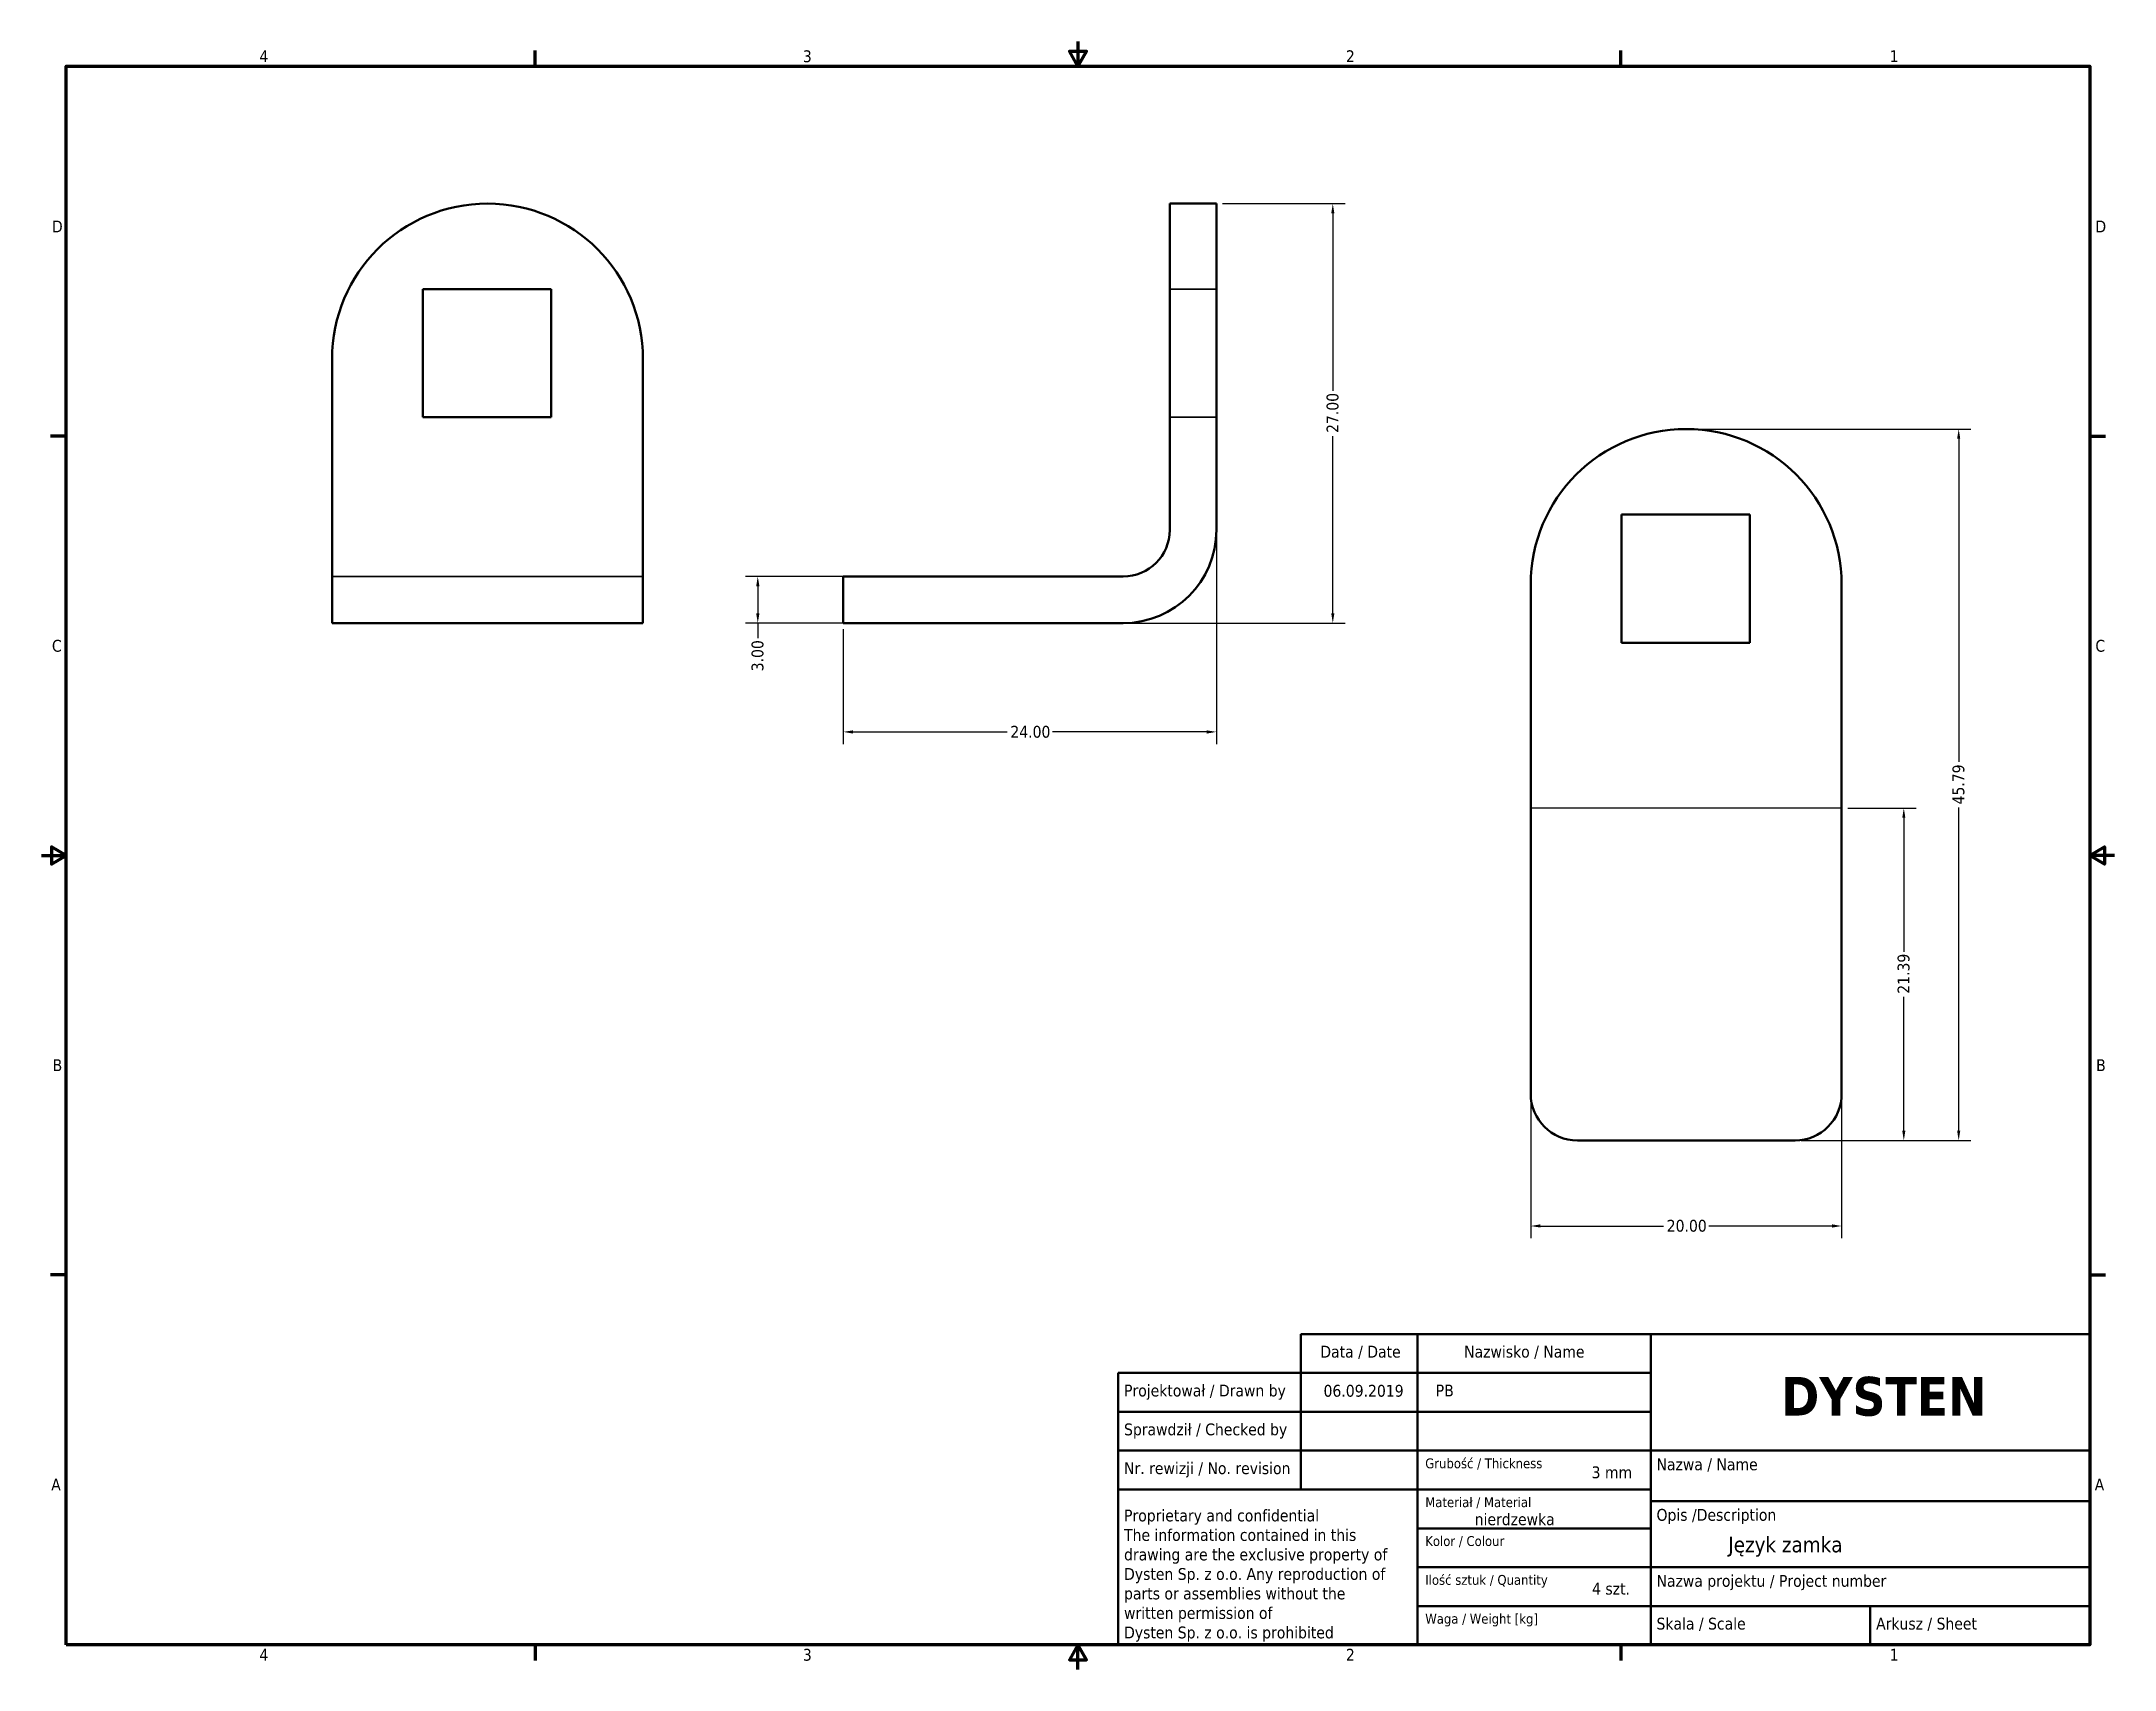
# Model space of a CAD drawing. Header units: millimetres. Extents: x 3 to 137, y 2 to 106.
import ezdxf
from ezdxf.enums import TextEntityAlignment as Align

# ---------------------------------------------------------------- set-up
doc = ezdxf.new("R2010")
doc.units = ezdxf.units.MM
doc.header["$LTSCALE"] = 0.25
for name, color, linetype, lineweight in [('Linia środkowa zgięcia (ANSI)', 7, 'Continuous', 25), ('Obramowanie (ANSI)', 7, 'Continuous', 70), ('Tytuł (ANSI)', 7, 'Continuous', 50), ('Ukryty (ANSI)', 7, 'Continuous', 35), ('Widoczne (ANSI)', 7, 'Continuous', 50), ('Wymiar (ANSI)', 7, 'Continuous', 25)]:
    doc.layers.add(name, color=color, linetype=linetype, lineweight=lineweight)
doc.styles.add('Styl tekstu42', font='tahoma.ttf')
doc.styles.add('Tekst notatki (ANSI)', font='tahoma.ttf')
doc.dimstyles.new('Domyślne - mm (ANSI)', dxfattribs={"dimscale": 0.25, "dimtxt": 3.048, "dimasz": 2.5, "dimexe": 3.175, "dimexo": 1.6002, "dimgap": 0.8, "dimtad": 0, "dimtoh": 1, "dimrnd": 1e-08, "dimzin": 4, "dimdsep": 46, "dimtxsty": 'Tekst notatki (ANSI)', "dimcen": 0.09, "dimdle": 10, "dimclrd": 256, "dimclre": 256, "dimclrt": 256, "dimadec": 1, "dimazin": 1, "dimtfac": 1, "dimtofl": 0, "dimtmove": 0, "dimatfit": 3, "dimfxl": 1, "dimtolj": 1, "dimtzin": 4, "dimlwd": -1, "dimlwe": -1, "dimarcsym": 0})

# ---------------------------------------------------------------- blocks, each defined once
blk = doc.blocks.new('Ramki Default Border')
at = {"layer": 'Obramowanie (ANSI)'}
for p, q in [((139.7, 419.1), (139.7, 423.16)), ((419.1, 419.1), (419.1, 423.16)), ((19.05, 323.85), (14.99, 323.85)), ((539.75, 323.85), (543.81, 323.85)), ((19.05, 107.95), (14.99, 107.95)), ((539.75, 107.95), (543.81, 107.95)), ((139.7, 12.7), (139.7, 8.64)), ((419.1, 12.7), (419.1, 8.64))]:
    blk.add_line(p, q, dxfattribs=at)
at = {"layer": 'Obramowanie (ANSI)', "flags": 128}
for points in [[(279.4, 425.45), (279.4, 419.1), (277.2, 422.91), (281.6, 422.91), (279.4, 419.1)], [(19.05, 12.7), (19.05, 419.1), (539.75, 419.1), (539.75, 12.7), (19.05, 12.7)], [(12.7, 215.9), (19.05, 215.9), (15.24, 218.1), (15.24, 213.7), (19.05, 215.9)], [(546.1, 215.9), (539.75, 215.9), (543.56, 218.1), (543.56, 213.7), (539.75, 215.9)], [(279.4, 6.35), (279.4, 12.7), (277.2, 8.89), (281.6, 8.89), (279.4, 12.7)]]:
    blk.add_lwpolyline(points, dxfattribs=at)
at = {"layer": 'Obramowanie (ANSI)', "char_height": 3.05, "attachment_point": 7, "style": 'Tekst notatki (ANSI)'}
for s, insert in [('4', (68.79, 420.12)), ('3', (208.6, 420.05)), ('2', (348.33, 420.12)), ('1', (488.26, 420.12)), ('D', (15.39, 376.3)), ('D', (541.17, 376.3)), ('C', (15.39, 268.3)), ('C', (541.17, 268.3)), ('B', (15.58, 160.4)), ('B', (541.36, 160.4)), ('A', (15.21, 52.45)), ('A', (540.99, 52.45)), ('4', (68.79, 8.64)), ('3', (208.6, 8.57)), ('2', (348.33, 8.64)), ('1', (488.26, 8.64))]:
    blk.add_mtext(s, dxfattribs=dict(at, insert=insert))
blk = doc.blocks.new('Tabelki rysunkowe Tabelka new')
at = {"layer": 'Tytuł (ANSI)'}
for p, q in [((529, 115), (326, 115)), ((326, 115), (326, 109)), ((356, 115), (356, 35)), ((416, 115), (416, 35)), ((529, 115), (529, 35)), ((326, 109), (326, 75)), ((279, 35), (279, 105)), ((279, 105), (356, 105)), ((356, 105), (416, 105)), ((356, 95), (279, 95)), ((356, 95), (416, 95)), ((356, 85), (279, 85)), ((356, 85), (416, 85)), ((416, 85), (529, 85)), ((356, 75), (279, 75)), ((356, 75), (416, 75)), ((416, 72), (529, 72)), ((356, 65), (416, 65)), ((356, 55), (416, 55)), ((416, 55), (529, 55)), ((356, 45), (416, 45)), ((416, 45), (529, 45)), ((472.5, 45), (472.5, 35)), ((529, 35), (279, 35))]:
    blk.add_line(p, q, dxfattribs=at)
at = {"layer": 'Tytuł (ANSI)', "style": 'Tekst notatki (ANSI)'}
for s, insert, char_height, attachment_point in [('Nazwisko / Name', (368, 112), 3.048, 1), ('Data / Date', (331, 112), 3.048, 1), ('Projektował / Drawn by', (280.5, 102), 3.048, 1), ('\\fTahoma|b1|i0;\\H10.0000;DYSTEN', (476, 104), 10, 2), ('Sprawdził / Checked by', (280.5, 92), 3.048, 1), ('Nr. rewizji / No. revision', (280.5, 82), 3.048, 1), ('\\fTahoma|b0|i0;\\H2.5400;Grubość / Thickness', (358, 83), 2.54, 1), ('Nazwa / Name', (417.5, 83), 3.048, 1), ('\\fTahoma|b0|i0;\\H2.5400;Materiał / Material', (358, 73), 2.54, 1), ('Opis /Description ', (417.5, 70), 3.048, 1), ('\\fTahoma|b0|i0;\\H2.5400;Kolor / Colour', (358, 63), 2.54, 1), ('\\fTahoma|b0|i0;\\H2.5400;Ilość sztuk / Quantity', (358, 53), 2.54, 1), ('Nazwa projektu / Project number', (417.5, 53), 3.048, 1), ('\\fTahoma|b0|i0;\\H2.5400;Waga / Weight [kg]', (358, 43), 2.54, 1), ('Skala / Scale', (417.5, 42), 3.048, 1), ('Arkusz / Sheet', (474, 42), 3.048, 1)]:
    blk.add_mtext(s, dxfattribs=dict(at, insert=insert, char_height=char_height, attachment_point=attachment_point))
at = {"layer": 'Tytuł (ANSI)', "insert": (280.5, 69.84), "char_height": 3.048, "attachment_point": 1, "line_spacing_factor": 0.987884, "style": 'Tekst notatki (ANSI)'}
blk.add_mtext('Proprietary and confidential\\PThe information contained in this\\Pdrawing are the exclusive property of\\PDysten Sp. z o.o. Any reproduction of\\Pparts or assemblies without the\\Pwritten permission of\\PDysten Sp. z o.o. is prohibited', dxfattribs=at)
at = {"layer": 'Tytuł (ANSI)'}
for tag, p, height, style in [('Data_001', (331.83, 98.89), 3.05, 'Tekst notatki (ANSI)'), ('Projektował_001', (360.69, 98.95), 3.05, 'Tekst notatki (ANSI)'), ('Grubość_materiału_001', (400.8, 77.89), 3.05, 'Tekst notatki (ANSI)'), ('Materiał_001', (370.72, 65.81), 3.05, 'Tekst notatki (ANSI)'), ('Nazwa_części_001', (435.98, 58.82), 4, 'Styl tekstu42'), ('Ilość_sztuk_001', (400.92, 47.95), 3.05, 'Tekst notatki (ANSI)')]:
    blk.add_attdef(tag, p, '', height=height, dxfattribs=dict(at, style=style))
at = {"layer": 'Tytuł (ANSI)', "style": 'Tekst notatki (ANSI)'}
for tag, p in [('kiedy_sprawdził', (332, 92)), ('Kto_zatwierdził', (361, 92)), ('Nr_części', (465.47, 80.14)), ('RAL', (395.29, 61)), ('Nr_projektu', (499.73, 51)), ('Waga', (401, 41))]:
    blk.add_attdef(tag, text='', height=3.05, dxfattribs=at).set_placement(p, align=Align.TOP_LEFT)
blk = doc.blocks.new('*D5')
at = {"layer": 'Defpoints', "color": 0, "transparency": 16777216}
for p in [(78.75, 74.93), (54.75, 68.93), (78.75, 61.93)]:
    blk.add_point(p, dxfattribs=at)
at = {"layer": 'Wymiar (ANSI)', "transparency": 16777216}
for p, q in [((78.75, 74.53), (78.75, 61.13)), ((54.75, 68.53), (54.75, 61.13)), ((55.38, 61.93), (65.3, 61.93)), ((78.13, 61.93), (68.21, 61.93))]:
    blk.add_line(p, q, dxfattribs=at)
for points in [[(55.38, 62.03), (55.38, 61.82), (54.75, 61.93)], [(78.13, 62.03), (78.13, 61.82), (78.75, 61.93)]]:
    blk.add_solid(points, dxfattribs=at)
at = {"layer": 'Wymiar (ANSI)', "transparency": 16777216, "insert": (65.5, 62.32), "char_height": 0.762, "attachment_point": 1, "style": 'Tekst notatki (ANSI)'}
blk.add_mtext('\\A1;24.00', dxfattribs=at)
blk = doc.blocks.new('*D6')
at = {"layer": 'Defpoints', "color": 0, "transparency": 16777216}
for p in [(78.75, 95.93), (86.24, 95.93), (72.75, 68.93)]:
    blk.add_point(p, dxfattribs=at)
at = {"layer": 'Wymiar (ANSI)', "transparency": 16777216}
for p, q in [((79.15, 95.93), (87.03, 95.93)), ((86.24, 95.3), (86.24, 83.88)), ((86.24, 69.55), (86.24, 80.97)), ((73.15, 68.93), (87.03, 68.93))]:
    blk.add_line(p, q, dxfattribs=at)
for points in [[(86.14, 95.3), (86.34, 95.3), (86.24, 95.93)], [(86.14, 69.55), (86.34, 69.55), (86.24, 68.93)]]:
    blk.add_solid(points, dxfattribs=at)
at = {"layer": 'Wymiar (ANSI)', "transparency": 16777216, "insert": (85.84, 81.17), "char_height": 0.762, "attachment_point": 1, "rotation": 90, "style": 'Tekst notatki (ANSI)'}
blk.add_mtext('\\A1;27.00', dxfattribs=at)
blk = doc.blocks.new('*D7')
at = {"layer": 'Defpoints', "color": 0, "transparency": 16777216}
for p in [(49.25, 71.93), (57.75, 71.93), (57.75, 68.93)]:
    blk.add_point(p, dxfattribs=at)
at = {"layer": 'Wymiar (ANSI)', "transparency": 16777216}
for p, q in [((57.35, 71.93), (48.46, 71.93)), ((49.25, 71.3), (49.25, 69.55)), ((57.35, 68.93), (48.46, 68.93)), ((49.25, 68.93), (49.25, 67.97))]:
    blk.add_line(p, q, dxfattribs=at)
for points in [[(49.15, 71.3), (49.36, 71.3), (49.25, 71.93)], [(49.15, 69.55), (49.36, 69.55), (49.25, 68.93)]]:
    blk.add_solid(points, dxfattribs=at)
at = {"layer": 'Wymiar (ANSI)', "transparency": 16777216, "insert": (48.85, 65.83), "char_height": 0.762, "attachment_point": 1, "rotation": 90, "style": 'Tekst notatki (ANSI)'}
blk.add_mtext('\\A1;3.00', dxfattribs=at)
blk = doc.blocks.new('*D8')
at = {"layer": 'Defpoints', "color": 0, "transparency": 16777216}
for p in [(108.97, 81.42), (126.5, 81.42), (115.97, 35.63)]:
    blk.add_point(p, dxfattribs=at)
at = {"layer": 'Wymiar (ANSI)', "transparency": 16777216}
for p, q in [((109.37, 81.42), (127.29, 81.42)), ((126.5, 80.8), (126.5, 60)), ((126.5, 36.26), (126.5, 57.06)), ((116.37, 35.63), (127.29, 35.63))]:
    blk.add_line(p, q, dxfattribs=at)
for points in [[(126.4, 80.8), (126.6, 80.8), (126.5, 81.42)], [(126.4, 36.26), (126.6, 36.26), (126.5, 35.63)]]:
    blk.add_solid(points, dxfattribs=at)
at = {"layer": 'Wymiar (ANSI)', "transparency": 16777216, "insert": (126.1, 57.26), "char_height": 0.762, "attachment_point": 1, "rotation": 90, "style": 'Tekst notatki (ANSI)'}
blk.add_mtext('\\A1;45.79', dxfattribs=at)
blk = doc.blocks.new('*D9')
at = {"layer": 'Defpoints', "color": 0, "transparency": 16777216}
for p in [(118.97, 57.03), (115.97, 35.63), (122.97, 35.63)]:
    blk.add_point(p, dxfattribs=at)
at = {"layer": 'Wymiar (ANSI)', "transparency": 16777216}
for p, q in [((119.37, 57.03), (123.76, 57.03)), ((122.97, 56.4), (122.97, 47.78)), ((122.97, 36.26), (122.97, 44.88)), ((116.37, 35.63), (123.76, 35.63))]:
    blk.add_line(p, q, dxfattribs=at)
for points in [[(122.87, 56.4), (123.07, 56.4), (122.97, 57.03)], [(122.87, 36.26), (123.07, 36.26), (122.97, 35.63)]]:
    blk.add_solid(points, dxfattribs=at)
at = {"layer": 'Wymiar (ANSI)', "transparency": 16777216, "insert": (122.57, 45.08), "char_height": 0.762, "attachment_point": 1, "rotation": 90, "style": 'Tekst notatki (ANSI)'}
blk.add_mtext('\\A1;21.39', dxfattribs=at)
blk = doc.blocks.new('*D10')
at = {"layer": 'Defpoints', "color": 0, "transparency": 16777216}
for p in [(98.97, 38.63), (118.97, 38.63), (118.97, 30.13)]:
    blk.add_point(p, dxfattribs=at)
at = {"layer": 'Wymiar (ANSI)', "transparency": 16777216}
for p, q in [((98.97, 38.23), (98.97, 29.34)), ((118.97, 38.23), (118.97, 29.34)), ((99.6, 30.13), (107.52, 30.13)), ((118.35, 30.13), (110.42, 30.13))]:
    blk.add_line(p, q, dxfattribs=at)
for points in [[(99.6, 30.24), (99.6, 30.03), (98.97, 30.13)], [(118.35, 30.24), (118.35, 30.03), (118.97, 30.13)]]:
    blk.add_solid(points, dxfattribs=at)
at = {"layer": 'Wymiar (ANSI)', "transparency": 16777216, "insert": (107.72, 30.53), "char_height": 0.762, "attachment_point": 1, "style": 'Tekst notatki (ANSI)'}
blk.add_mtext('\\A1;20.00', dxfattribs=at)

msp = doc.modelspace()

# ---------------------------------------------------------------- linework, layer by layer
at = {"layer": 'Linia środkowa zgięcia (ANSI)'}
msp.add_line((118.971, 57.027), (98.971, 57.027), dxfattribs=at)
at = {"layer": 'Ukryty (ANSI)'}
for p, q in [((78.752, 90.426), (75.752, 90.426)), ((78.752, 82.176), (75.752, 82.176)), ((21.867, 71.926), (41.867, 71.926))]:
    msp.add_line(p, q, dxfattribs=at)
at = {"layer": 'Widoczne (ANSI)'}
for p, q in [((75.752, 85.926), (75.752, 95.926)), ((75.752, 95.926), (78.752, 95.926)), ((78.752, 95.926), (78.752, 85.926)), ((27.717, 82.176), (27.717, 90.426)), ((27.717, 90.426), (35.967, 90.426)), ((35.967, 90.426), (35.967, 82.176)), ((21.867, 74.926), (21.867, 85.926)), ((41.867, 85.926), (41.867, 74.926)), ((75.752, 74.926), (75.752, 85.926)), ((78.752, 74.926), (78.752, 85.926)), ((35.967, 82.176), (27.717, 82.176)), ((21.867, 68.926), (21.867, 74.926)), ((41.867, 68.926), (41.867, 74.926)), ((104.821, 67.67), (104.821, 75.92)), ((104.821, 75.92), (113.071, 75.92)), ((113.071, 75.92), (113.071, 67.67)), ((54.752, 71.926), (57.752, 71.926)), ((54.752, 71.926), (54.752, 68.926)), ((72.752, 71.926), (57.752, 71.926)), ((98.971, 38.634), (98.971, 71.42)), ((118.971, 71.42), (118.971, 38.634)), ((41.867, 68.926), (21.867, 68.926)), ((57.752, 68.926), (54.752, 68.926)), ((72.752, 68.926), (57.752, 68.926)), ((113.071, 67.67), (104.821, 67.67)), ((101.971, 35.634), (115.971, 35.634))]:
    msp.add_line(p, q, dxfattribs=at)
for centre, radius, start, end in [((31.867, 85.926), 10, 0, 180), ((108.971, 71.42), 10, 0, 180), ((72.752, 74.926), 3, 270, 0), ((72.752, 74.926), 6, 270, 0), ((101.971, 38.634), 3, 180, 270), ((115.971, 38.634), 3, 270, 0)]:
    msp.add_arc(centre, radius, start, end, dxfattribs=at)

# ---------------------------------------------------------------- block references
at = {"xscale": 0.25, "yscale": 0.25, "zscale": 0.25}
msp.add_blockref('Ramki Default Border', (0, 0), dxfattribs=at)
msp.add_blockref('Tabelki rysunkowe Tabelka new', (2.687, -5.575), dxfattribs=at).add_auto_attribs({'Projektował_001': 'PB', 'Data_001': '06.09.2019', 'Materiał_001': 'nierdzewka', 'Grubość_materiału_001': '3 mm', 'Ilość_sztuk_001': '4 szt.', 'Nazwa_części_001': 'Język zamka'})

# ---------------------------------------------------------------- dimensions: what is measured, and where the dimension line sits
at = {"layer": 'Wymiar (ANSI)'}
for base, p1, p2, angle, override, picture, middle in [((86.241, 95.926), (72.752, 68.926), (78.752, 95.926), 90, {"dimgap": 0.8, "dimtoh": 0, "dimdec": 2, "dimtol": 0, "dimlim": 0, "dimtp": 0, "dimtm": 0, "dimtdec": 2, "dimatfit": 1}, '*D6', (86.241, 82.426)), ((126.499, 81.42), (115.971, 35.634), (108.971, 81.42), 90, {"dimgap": 0.8, "dimtoh": 0, "dimdec": 2, "dimtol": 0, "dimlim": 0, "dimtp": 0, "dimtm": 0, "dimtdec": 2, "dimatfit": 1}, '*D8', (126.499, 58.527)), ((49.252, 71.926), (57.752, 68.926), (57.752, 71.926), 90, {"dimgap": 0.8, "dimtoh": 0, "dimdec": 2, "dimtol": 0, "dimlim": 0, "dimtp": 0, "dimtm": 0, "dimtdec": 2, "dimatfit": 2}, '*D7', (49.252, 66.802)), ((122.971, 35.634), (118.971, 57.027), (115.971, 35.634), 270, {"dimgap": 0.8, "dimtoh": 0, "dimdec": 2, "dimtol": 0, "dimlim": 0, "dimtp": 0, "dimtm": 0, "dimtdec": 2, "dimatfit": 1}, '*D9', (122.971, 46.331))]:
    dim = msp.add_linear_dim(base=base, p1=p1, p2=p2, angle=angle, dimstyle='Domyślne - mm (ANSI)', override=override, dxfattribs=at)
    dim.commit()
    dim.dimension.update_dxf_attribs({"geometry": picture, "text_midpoint": middle, "dimtype": 160})
for base, p1, p2, picture, middle in [((78.752, 61.926), (54.752, 68.926), (78.752, 74.926), '*D5', (66.752, 61.926)), ((118.971, 30.134), (98.971, 38.634), (118.971, 38.634), '*D10', (108.971, 30.134))]:
    dim = msp.add_linear_dim(base=base, p1=p1, p2=p2, dimstyle='Domyślne - mm (ANSI)', override={"dimgap": 0.8, "dimtoh": 0, "dimdec": 2, "dimtol": 0, "dimlim": 0, "dimtp": 0, "dimtm": 0, "dimtdec": 2, "dimatfit": 1}, dxfattribs=at)
    dim.commit()
    dim.dimension.update_dxf_attribs({"geometry": picture, "text_midpoint": middle, "dimtype": 160})

doc.saveas('drawing.dxf')
